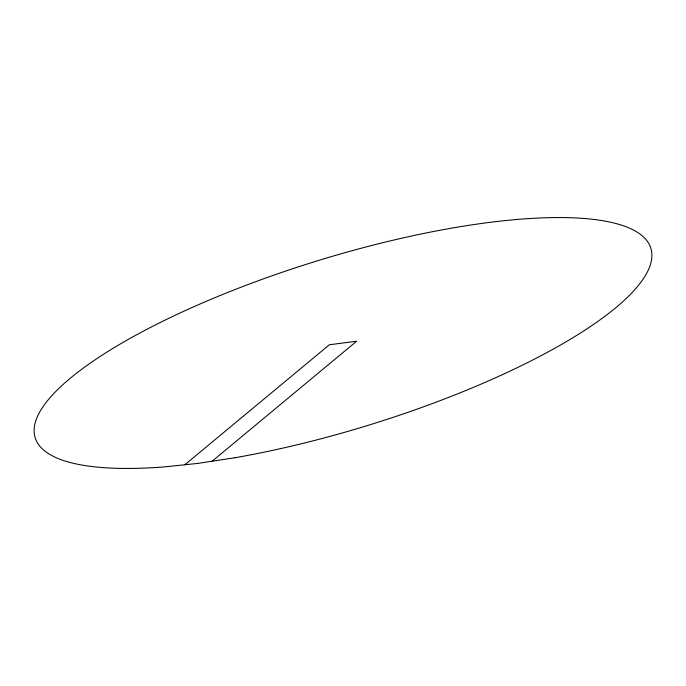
<?xml version="1.0" encoding="UTF-8"?>
<svg xmlns="http://www.w3.org/2000/svg" width="686" height="686" viewBox="0 0 686 686"><rect width="100%" height="100%" fill="white"/><g stroke="black" fill="none" stroke-linecap="round" stroke-linejoin="round"><path stroke-width="1.03" d="M184.826 464.765L329.366 344.766L356.634 341.234L212.094 461.241M234.826 457.768L197.988 463.393L163.628 466.969A322.086 86.076 -17.1 0 1 190.897 308.04A322.086 86.076 -17.1 0 1 650.937 248.581A322.086 86.076 -17.1 0 1 234.826 457.768"/></g></svg>
